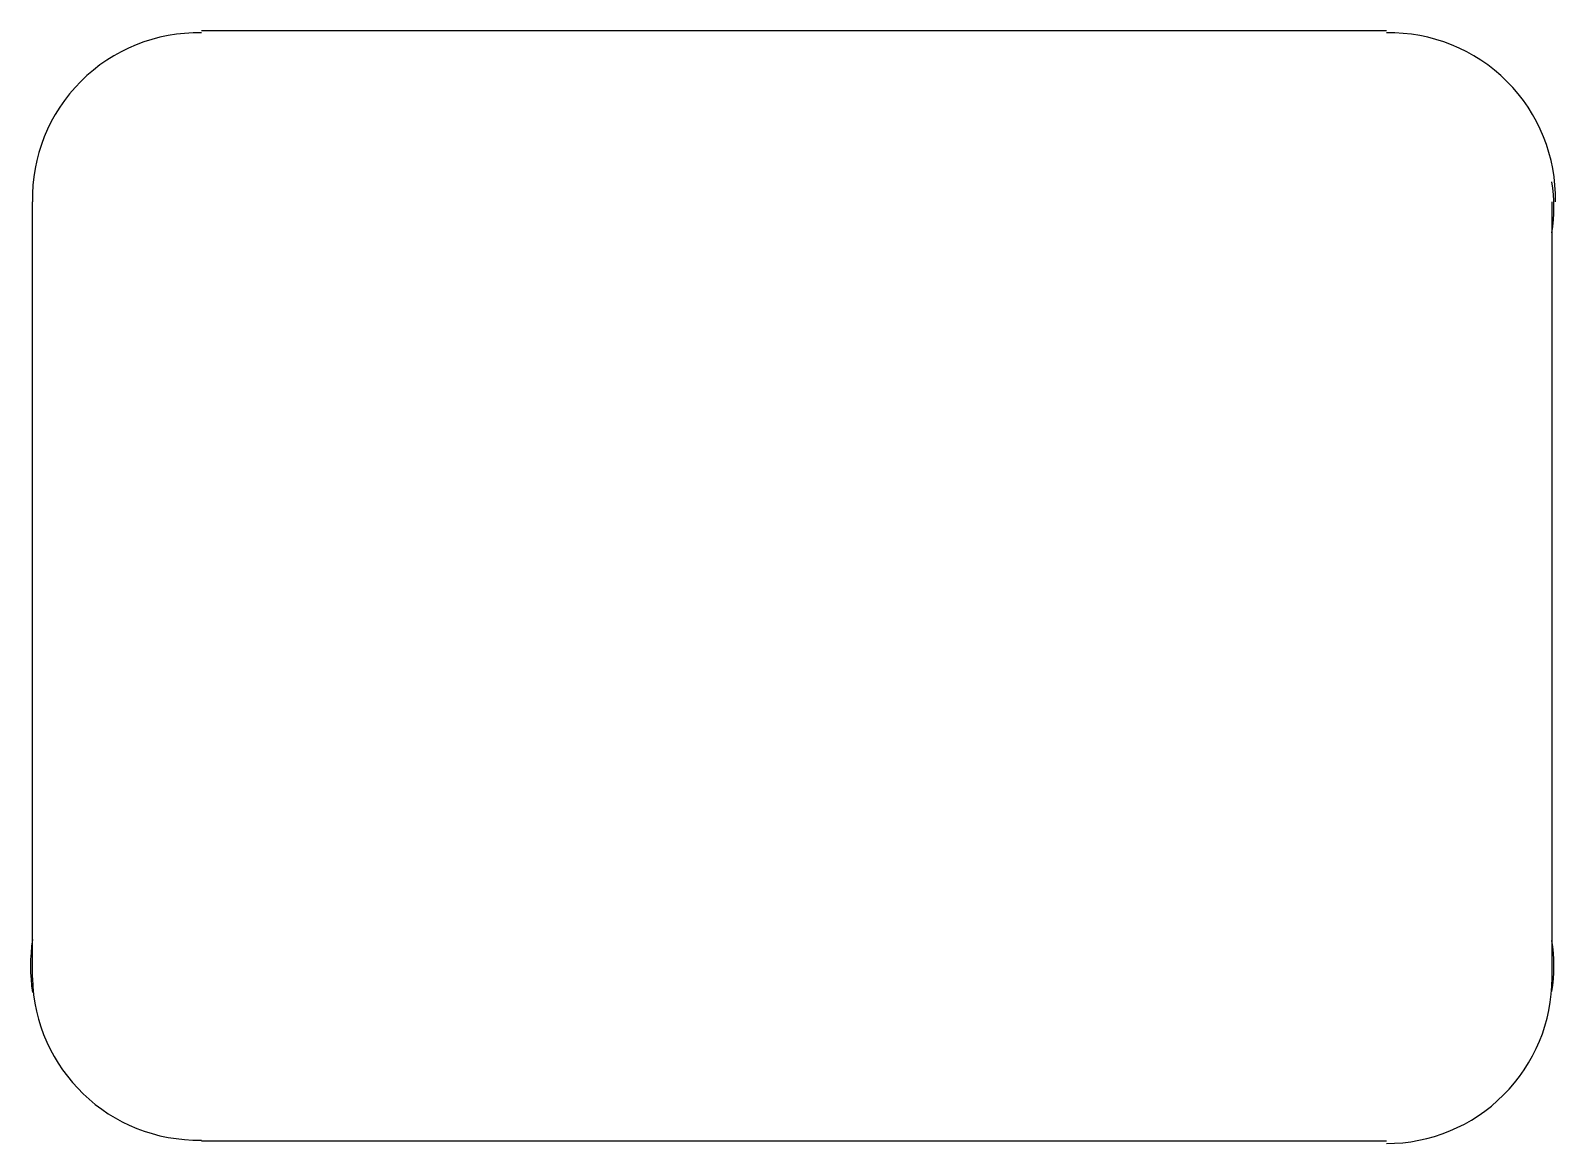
# Model space of a CAD drawing. Header units: metres. Extents: x -0.25 to 0.249, y -0.001 to 0.363.
import ezdxf

# ---------------------------------------------------------------- set-up
doc = ezdxf.new("R2010")
doc.units = ezdxf.units.M

msp = doc.modelspace()

# ---------------------------------------------------------------- linework, layer by layer
for p, q in [((-0.1936739125079043, 0.36322901351258), (0.1936739125078759, 0.36322901351258)), ((-0.2489100874983308, 0.05336154947852378), (-0.2489100874983308, 0.3071542437746473)), ((0.2478119833057235, 0.3071542437746473), (0.2478119833057235, 0.05336154947852378)), ((0.1936739125078759, 0), (-0.1936739125079043, 0))]:
    msp.add_line(p, q)
for centre, radius, start, end in [((-0.1947966598267783, 0.3082772202980664), 0.05417799128753873, 88.81255678591292, 181.1876856607736), ((0.1947966598267783, 0.3082772202980664), 0.05417799128753873, 358.8123143392247, 91.18744321408708), ((0.1914137992446854, 0.305416384634043), 0.05700877125495663, 351.606771982504, 8.393228017495932), ((-0.1925657838144161, 0.05723857295507173), 0.05700877125495663, 171.2435833676414, 188.7564166323604), ((0.1914137992446854, 0.05723857295507173), 0.05700877125495663, 351.6067719823906, 8.393228017609468), ((-0.1947966598267783, 0.05448452600194287), 0.05417799128753873, 181.1876856607753, 271.1874432140871), ((0.1936739125078759, 0.05336154947852378), 0.05417799128753873, 270, 1.628443996909321e-12)]:
    msp.add_arc(centre, radius, start, end)

doc.saveas('drawing.dxf')
